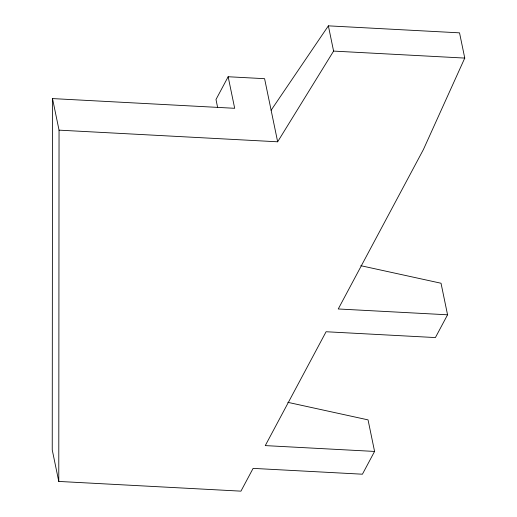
<?xml version="1.0" encoding="UTF-8"?>
<svg xmlns="http://www.w3.org/2000/svg" width="517" height="517" viewBox="0 0 517 517"><rect width="100%" height="100%" fill="white"/><g stroke="black" fill="none" stroke-linecap="round" stroke-linejoin="round"><path stroke-width="0.78" d="M52.508 98.585L59.048 130.142L277.655 141.794L264.588 78.681L228.152 76.742L234.686 108.299L52.508 98.585L52.236 449.88L58.776 481.437L240.948 491.15L253.11 468.376L362.417 474.205L374.579 451.431L368.046 419.875L287.846 402.336M58.776 481.437L59.048 130.142M271.121 110.237L328.366 25.85L459.535 32.842L464.764 58.085L423.397 149.562L338.254 308.972L447.56 314.795L441.027 283.238L360.821 265.699M228.152 76.742L215.99 99.516L217.618 107.4M447.56 314.795L435.398 337.569L326.091 331.746L265.273 445.602L374.579 451.431M277.655 141.794L333.594 51.093L328.366 25.85M333.594 51.093L464.764 58.085"/></g></svg>
